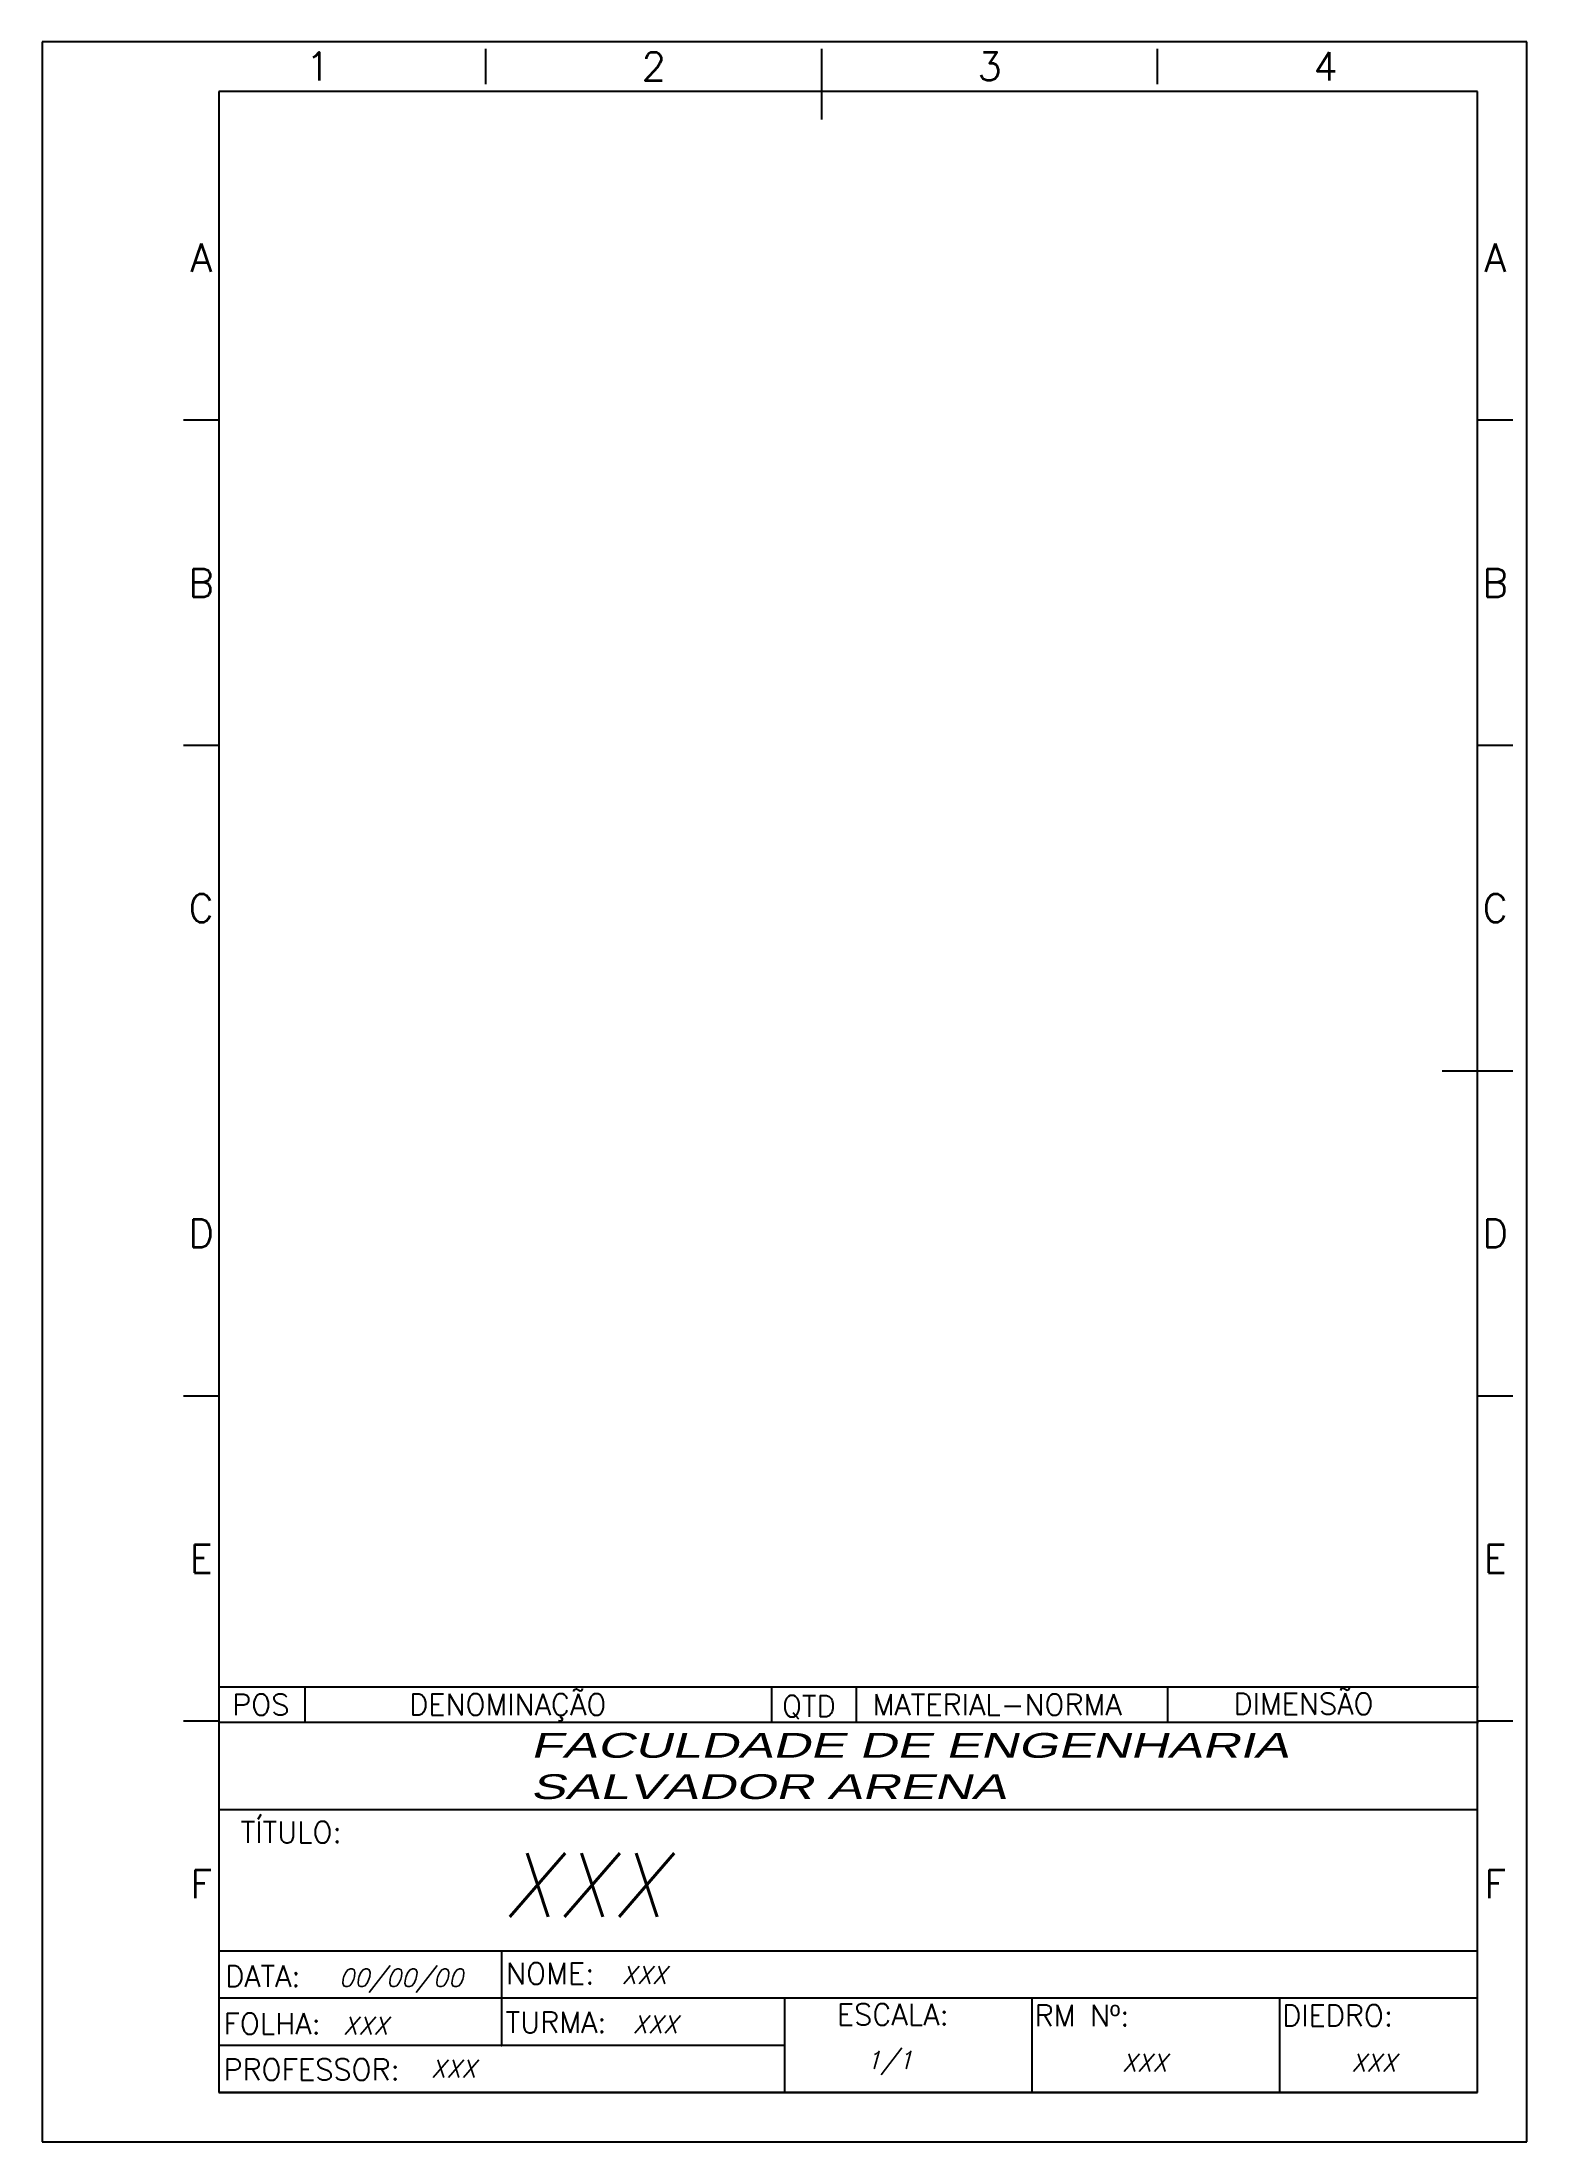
# Model space of a CAD drawing. Extents: x -114 to 96, y -177 to 120.
import ezdxf
from ezdxf.enums import TextEntityAlignment as Align

# ---------------------------------------------------------------- set-up
doc = ezdxf.new("R2010")
doc.units = 0
doc.layers.get('0').update_dxf_attribs({"linetype": 'CONTINUOUS'})
doc.layers.add('FRAME050', color=6, linetype='CONTINUOUS')
doc.styles.get("Standard").update_dxf_attribs({"font": 'romans.shx', "oblique": 15})
doc.styles.add('TECNICA', font='romans.shx')
doc.styles.add('TEXTO', font='arial.ttf', dxfattribs={"width": 1.5, "oblique": 15})

msp = doc.modelspace()

# ---------------------------------------------------------------- linework, layer by layer
for p, q in [((96, 119.83), (-114, 119.83)), ((-114, 119.83), (-114, -177.17)), ((96, -177.17), (96, 119.83)), ((89, 112.83), (-89, 112.83)), ((-89, 112.83), (-89, -170.17)), ((89, -170.17), (89, 112.83)), ((89.15, -112.83), (-88.85, -112.83)), ((-76.85, -112.83), (-76.85, -117.84)), ((-10.85, -112.83), (-10.85, -117.84)), ((1.15, -112.83), (1.15, -117.84)), ((45.15, -112.83), (45.15, -117.84)), ((89.15, -117.84), (-88.85, -117.84)), ((89, -130.17), (-89, -130.17)), ((89, -150.17), (-89, -150.17)), ((-49, -150.17), (-49, -163.5)), ((89, -156.84), (-89, -156.84)), ((-9, -156.84), (-9, -170.17)), ((26, -156.84), (26, -170.17)), ((61, -156.84), (61, -170.17)), ((-9, -163.5), (-89, -163.5)), ((89, -170.17), (-89, -170.17)), ((-89, -170.17), (89, -170.17)), ((-89, -170.17), (89, -170.17)), ((89, -170.17), (-89, -170.17)), ((-89, -170.17), (89, -170.17)), ((89, -170.17), (-89, -170.17)), ((-114, -177.17), (96, -177.17))]:
    msp.add_line(p, q)
for p in [(-49, -156.84), (-49, -163.5)]:
    msp.add_point(p)
at = {"layer": 'FRAME050'}
for p, q in [((-51.24, 113.88), (-51.24, 118.88)), ((-3.74, 108.88), (-3.74, 118.88)), ((43.76, 113.88), (43.76, 118.88)), ((-89, 66.33), (-94, 66.33)), ((94, 66.33), (89, 66.33)), ((-89, 20.33), (-94, 20.33)), ((94, 20.33), (89, 20.33)), ((84, -25.67), (94, -25.67)), ((-89, -71.67), (-94, -71.67)), ((94, -71.67), (89, -71.67)), ((-89, -117.67), (-94, -117.67)), ((94, -117.67), (89, -117.67))]:
    msp.add_line(p, q, dxfattribs=at)

# ---------------------------------------------------------------- texts
for s, p in [('POS', (-87.11, -116.82)), ('DENOMINAÇÃO', (-62.09, -116.8)), ('QTD', (-9.35, -117.02)), ('MATERIAL-NORMA', (3.45, -116.82)), ('DIMENSÃO', (54.49, -116.69)), ('TÍTULO:', (-85.9, -134.85)), ('DATA:', (-88.11, -155.22)), ('NOME:', (-48.38, -154.83)), ('FOLHA:', (-88.35, -161.93)), ('TURMA:', (-48.44, -161.75)), ('ESCALA:', (-1.6, -160.65)), ('RM Nº:', (26.36, -160.79)), ('DIEDRO:', (61.36, -160.79)), ('PROFESSOR:', (-88.35, -168.43))]:
    msp.add_text(s, height=3).set_placement(p)
at = {"color": 10, "insert": (-44.92, -119.33), "char_height": 3.5, "attachment_point": 1, "style": 'TEXTO'}
msp.add_mtext_dynamic_manual_height_columns('FACULDADE DE ENGENHARIA SALVADOR ARENA', width=121.123, gutter_width=15, heights=[0], dxfattribs=at)
at = {"oblique": 15}
for tag, p, height in [('XXX', (-48.98, -145.34), 9), ('00/00/00', (-72.01, -155.2), 2.5), ('XXX', (-32.03, -154.81), 2.5), ('XXX', (-71.43, -161.99), 2.5), ('XXX', (-30.47, -161.79), 2.5), ('XXX', (-59, -168.05), 2.5), ('1/1', (2.52, -166.84), 2.5), ('XXX', (38.71, -167.22), 2.5), ('XXX', (71.13, -167.22), 2.5)]:
    msp.add_attdef(tag, p, '', height=height, dxfattribs=at)
at = {"layer": 'FRAME050', "style": 'TECNICA'}
for s, p in [('1', (-74.99, 116.38)), ('2', (-27.49, 116.38)), ('3', (20.01, 116.38)), ('4', (67.51, 116.38)), ('A', (-91.5, 89.33)), ('A', (91.5, 89.33)), ('B', (-91.5, 43.33)), ('B', (91.5, 43.33)), ('C', (-91.5, -2.67)), ('C', (91.5, -2.67)), ('D', (-91.5, -48.67)), ('D', (91.5, -48.67)), ('E', (-91.5, -94.67)), ('E', (91.5, -94.67)), ('F', (-91.5, -140.67)), ('F', (91.5, -140.67))]:
    msp.add_text(s, height=4, dxfattribs=at).set_placement(p, align=Align.MIDDLE)

doc.saveas('drawing.dxf')
